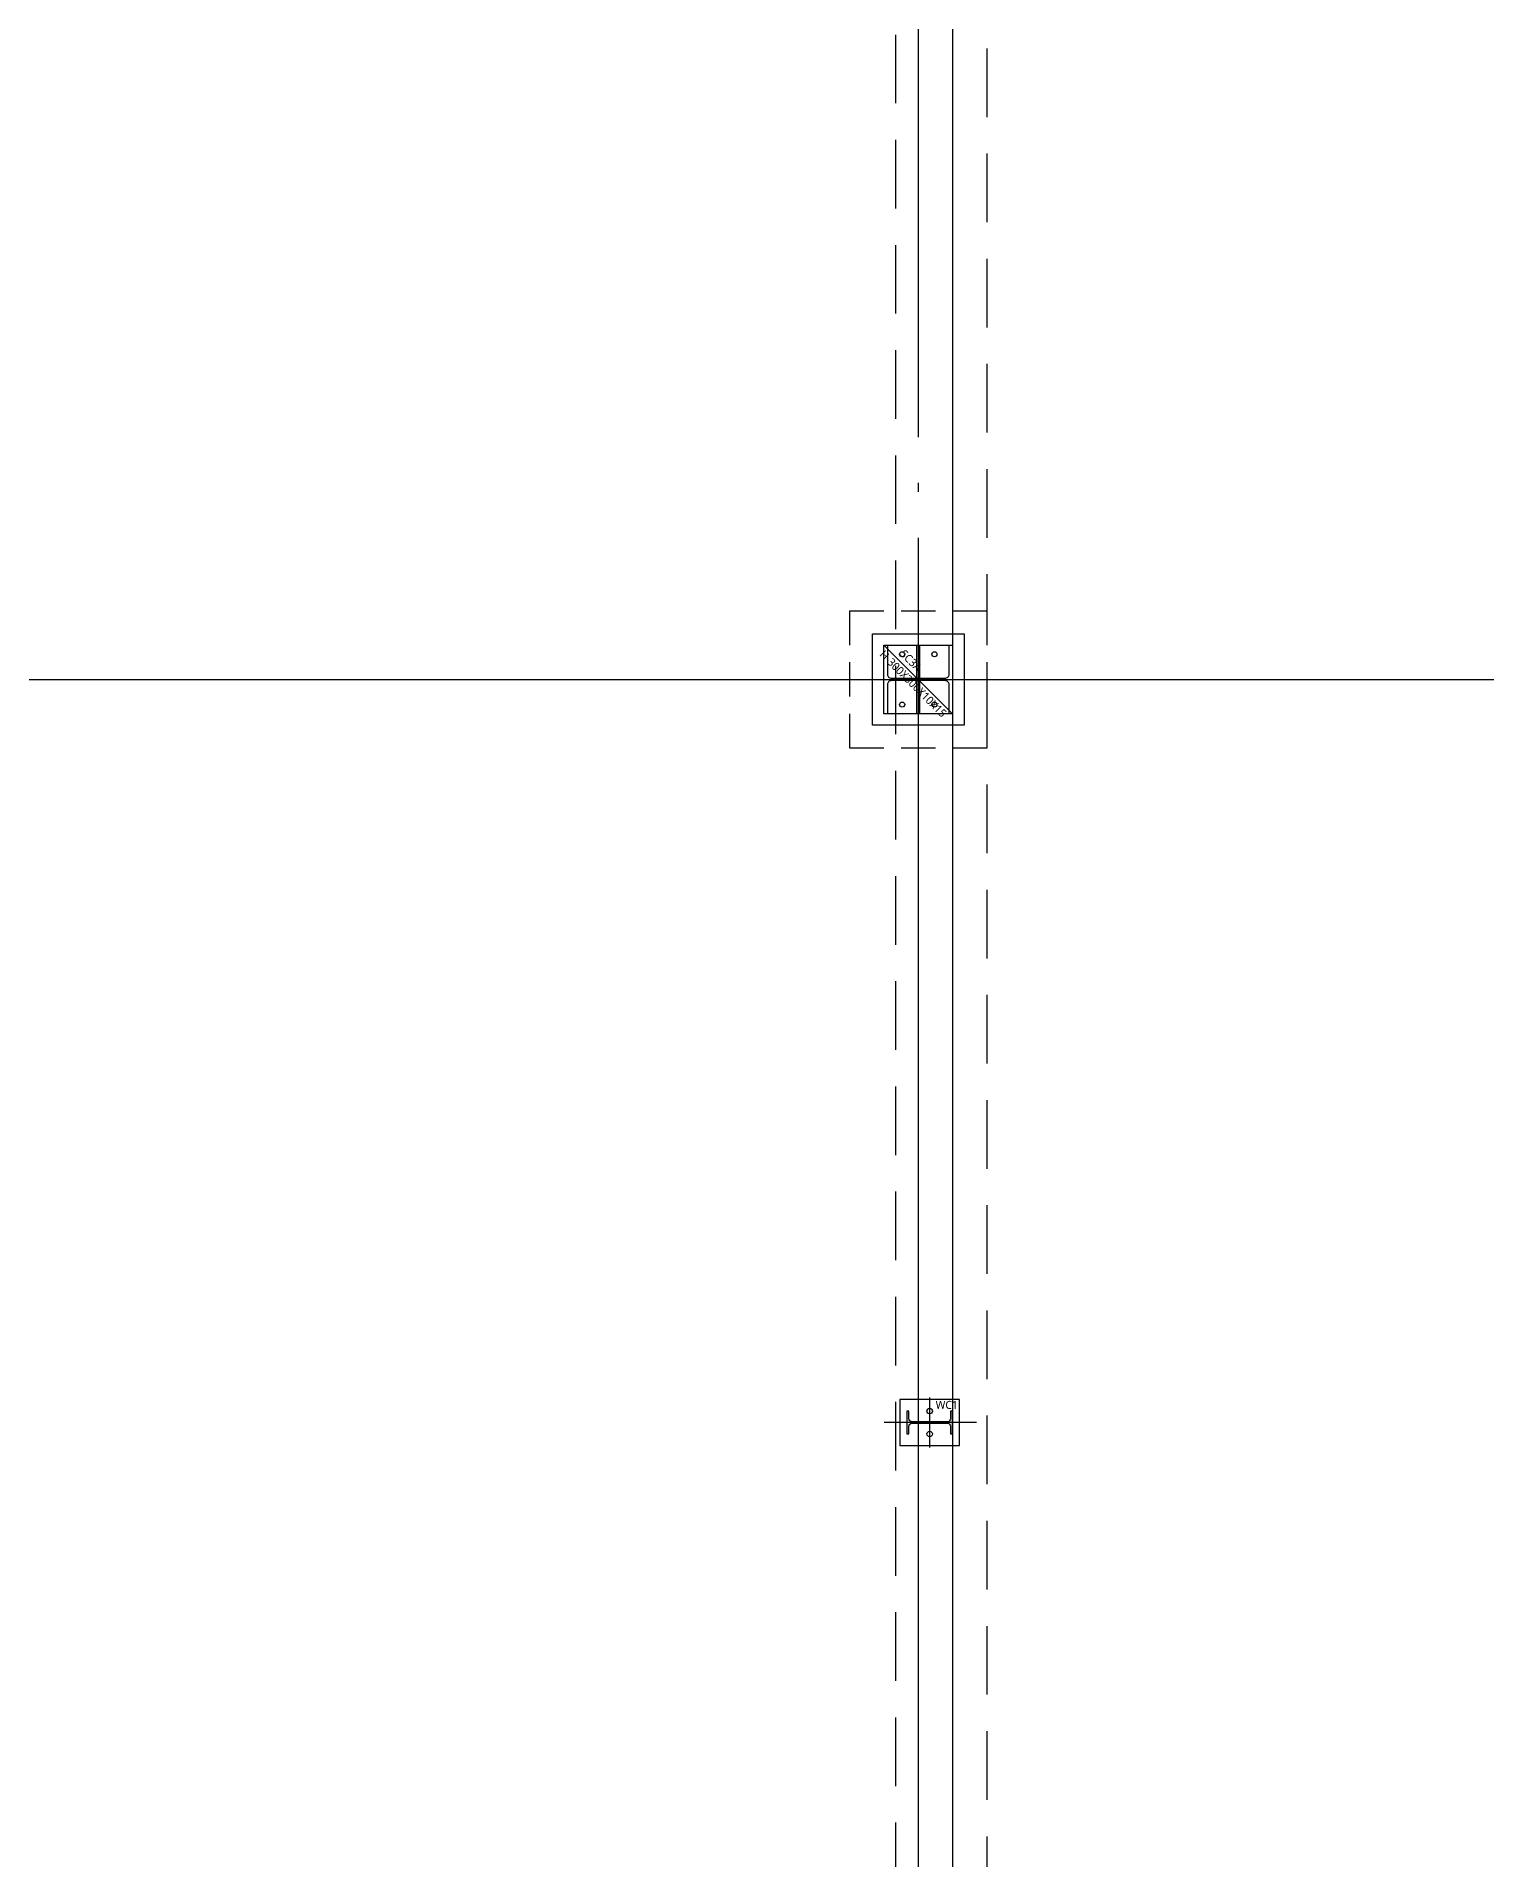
# Model space of a CAD drawing. Header units: millimetres. Extents: x -734060 to 504600, y -7739 to 118800.
# Drawn here: x -227756 to -221415, y 44239 to 52212 of the extents above; entities that cross this region are included whole.
import ezdxf
from ezdxf.enums import TextEntityAlignment as Align

# ---------------------------------------------------------------- set-up
doc = ezdxf.new("R2010")
doc.units = ezdxf.units.MM
doc.header["$LTSCALE"] = 200
for name, pattern in [('CEN-GAUN', [32.2, 30, -1, 0.2, -1]), ('CONTINOUS', [0]), ('H3', [3, 2, -1]), ('HID', [2.3, 1.5, -0.8]), ('HIDDEN', [0.375, 0.25, -0.125])]:
    doc.linetypes.add(name, pattern=pattern)
doc.layers.get('DEFPOINTS').update_dxf_attribs({"color": 137})
for name, color, linetype in [('0-기초', 4, 'H3'), ('09GIRDER', 2, 'Continuous'), ('CEN', 1, 'CEN-GAUN'), ('G', 3, 'Continuous'), ('HAT-INS', 250, 'Continuous'), ('STEEL BASE', 13, 'Continuous'), ('WAL', 3, 'Continuous'), ('Z-하부구조체', 6, 'HIDDEN')]:
    doc.layers.add(name, color=color, linetype=linetype)
doc.layers.add('TEMP', color=171, linetype='Continuous', plot=False)
doc.styles.add('스타일1', font='malgun.ttf')

# ---------------------------------------------------------------- blocks, each defined once
blk = doc.blocks.new('X-CEN11')
at = {"layer": 'CEN', "color": 14, "linetype": 'CONTINOUS'}
blk.add_line((-9200, -36500), (76000, -36500), dxfattribs=at)
blk = doc.blocks.new('X-CEN')
at = {"layer": 'CEN'}
for p, q in [((71000, 9200), (71000, -53000)), ((70075, -36500), (76000, -36500))]:
    blk.add_line(p, q, dxfattribs=at)
blk = doc.blocks.new('S-SC3A')
at = {"layer": '09GIRDER'}
blk.add_lwpolyline([(-150, -150), (-150, -135), (-23, -135, 0.414214), (-5, -117), (-5, 117, 0.414214), (-23, 135), (-150, 135), (-150, 150), (150, 150), (150, 135), (23, 135, 0.414214), (5, 117), (5, -117, 0.414214), (23, -135), (150, -135), (150, -150)], format="xyb", close=True, dxfattribs=at)
at = {"layer": 'DEFPOINTS'}
blk.add_line((-150, -150), (150, 150), dxfattribs=at)
blk.add_lwpolyline([(-150, 150), (150, 150), (150, -150), (-150, -150)], close=True, dxfattribs=at)
at = {"layer": 'STEEL BASE'}
for points in [[(-200, 200), (200, 200), (200, -200), (-200, -200)], [(-150, 6), (-5, 6), (-5, -6), (-150, -6)], [(5, 6), (150, 6), (150, -6), (5, -6)]]:
    blk.add_lwpolyline(points, close=True, dxfattribs=at)
for centre in [(-110, 70.5), (110, 70.5), (-110, -70.5), (110, -70.5)]:
    blk.add_circle(centre, 11, dxfattribs=at)
at = {"layer": 'DEFPOINTS', "style": '스타일1'}
blk.add_text('H-300X300X10X15', height=35, rotation=45, dxfattribs=at).set_placement((18.7, -22.5), align=Align.MIDDLE_CENTER)
blk.add_text('SC3A', height=35, rotation=45, dxfattribs=at).set_placement((-108.6, -82.9))
blk = doc.blocks.new('S-WC1')
at = {"layer": 'DEFPOINTS'}
for p, q in [((0, 205), (0, -199)), ((110, 0), (-110, 0))]:
    blk.add_line(p, q, dxfattribs=at)
at = {"layer": 'STEEL BASE'}
blk.add_lwpolyline([(100, 130), (-100, 130), (-100, -130), (100, -130)], close=True, dxfattribs=at)
for centre in [(-50, 0), (50, 0)]:
    blk.add_circle(centre, 12, dxfattribs=at)
at = {"layer": 'WAL'}
blk.add_lwpolyline([(50, -100), (50, -91), (16, -91, -0.414214), (3, -78), (3, 78, -0.414214), (16, 91), (50, 91), (50, 100), (-50, 100), (-50, 91), (-16, 91, -0.414214), (-3, 78), (-3, -78, -0.414214), (-16, -91), (-50, -91), (-50, -100)], format="xyb", close=True, dxfattribs=at)
at = {"layer": 'TEMP', "style": '스타일1'}
blk.add_text('WC1', height=35, rotation=90, dxfattribs=at).set_placement((-59.6, 26))
blk = doc.blocks.new('x-stu-1Fcol')
at = {"layer": 'CEN', "linetype": 'CONTINOUS'}
blk.add_line((70853, -36500), (71153, -36500), dxfattribs=at)
at = {"rotation": 270}
for name, p in [('S-SC3A', (71000, -36500)), ('S-WC1', (71050, -39750))]:
    blk.add_blockref(name, p, dxfattribs=at)
blk = doc.blocks.new('X-S-PDH')
at = {"layer": 'Z-하부구조체', "color": 251, "ltscale": 3}
blk.add_lwpolyline([(70700, -36200), (71300, -36200), (71300, -36800), (70700, -36800)], close=True, dxfattribs=at)

msp = doc.modelspace()

# ---------------------------------------------------------------- linework, layer by layer
at = {"layer": 'DEFPOINTS'}
msp.add_lwpolyline([(-295050, 86050), (-223750, 86050), (-223750, 42750), (-295050, 42750)], close=True, dxfattribs=at)
at = {"layer": 'G', "color": 7, "linetype": 'HID'}
for points in [[(-295200, 86200), (-223600, 86200), (-223600, 42600), (-295200, 42600)], [(-294800, 85800), (-224000, 85800), (-224000, 43000), (-294800, 43000)]]:
    msp.add_lwpolyline(points, close=True, dxfattribs=at)

# ---------------------------------------------------------------- block references
for name in ['X-S-PDH', 'x-stu-1Fcol']:
    msp.add_blockref(name, (-294900, 85900))
at = {"layer": '0-기초', "color": 252, "linetype": 'CONTINOUS', "ltscale": 3}
msp.add_blockref('X-CEN11', (-294900, 85900), dxfattribs=at)
at = {"layer": 'HAT-INS'}
msp.add_blockref('X-CEN', (-294900, 85900), dxfattribs=at)

doc.saveas('drawing.dxf')
